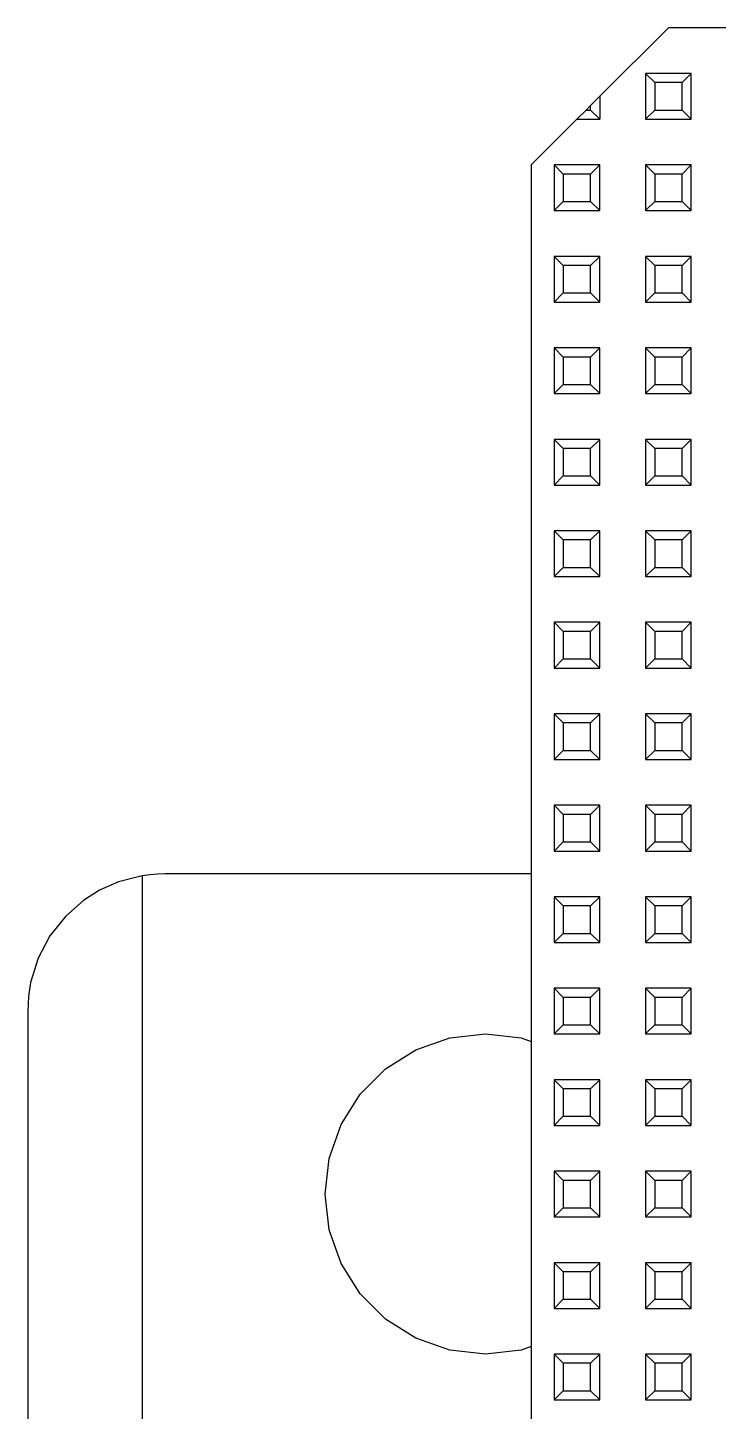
# Model space of a CAD drawing. Header units: millimetres. Extents: x 0 to 156, y 0 to 155.
# Drawn here: x 4 to 19.09, y 124.75 to 155 of the extents above; entities that cross this region are included whole.
import ezdxf

# ---------------------------------------------------------------- set-up
doc = ezdxf.new("R2010")
doc.units = ezdxf.units.MM

# ---------------------------------------------------------------- blocks, each defined once
blk = doc.blocks.new('CHINT_70dbcf6fe7c4519691b3c42ff544d895_FACE_0')
at = {"color": 141, "linetype": 'Continuous', "true_color": 0x40d9ff}
for p, q in [((17.7, 153.8), (17.5, 154)), ((17.5, 154), (17.5, 153)), ((18.5, 154), (17.5, 154)), ((18.3, 153.8), (18.5, 154)), ((18.5, 153), (18.5, 154)), ((17.7, 153.8), (17.7, 153.2)), ((18.3, 153.8), (17.7, 153.8)), ((18.3, 153.2), (18.3, 153.8)), ((16.3, 153.3), (16.2, 153.2)), ((16.2, 153.2), (16.3, 153.2)), ((16.3, 153.2), (16.3, 153.3)), ((16.3, 153.2), (16.5, 153)), ((17.7, 153.2), (17.5, 153)), ((17.7, 153.2), (18.3, 153.2)), ((18.3, 153.2), (18.5, 153)), ((17.5, 153), (18.5, 153)), ((15.7, 151.8), (15.5, 152)), ((15.5, 152), (15.5, 151)), ((16.5, 152), (15.5, 152)), ((16.3, 151.8), (16.5, 152)), ((16.5, 151), (16.5, 152)), ((17.7, 151.8), (17.5, 152)), ((17.5, 152), (17.5, 151)), ((18.5, 152), (17.5, 152)), ((18.3, 151.8), (18.5, 152)), ((18.5, 151), (18.5, 152)), ((15.7, 151.8), (15.7, 151.2)), ((16.3, 151.8), (15.7, 151.8)), ((16.3, 151.2), (16.3, 151.8)), ((17.7, 151.8), (17.7, 151.2)), ((18.3, 151.8), (17.7, 151.8)), ((18.3, 151.2), (18.3, 151.8)), ((15.7, 151.2), (15.5, 151)), ((15.5, 151), (16.5, 151)), ((15.7, 151.2), (16.3, 151.2)), ((16.3, 151.2), (16.5, 151)), ((17.7, 151.2), (17.5, 151)), ((17.5, 151), (18.5, 151)), ((17.7, 151.2), (18.3, 151.2)), ((18.3, 151.2), (18.5, 151)), ((15.7, 149.8), (15.5, 150)), ((15.5, 150), (15.5, 149)), ((16.5, 150), (15.5, 150)), ((15.7, 149.8), (15.7, 149.2)), ((16.3, 149.8), (15.7, 149.8)), ((16.3, 149.8), (16.5, 150)), ((16.3, 149.2), (16.3, 149.8)), ((16.5, 149), (16.5, 150)), ((17.7, 149.8), (17.5, 150)), ((17.5, 150), (17.5, 149)), ((18.5, 150), (17.5, 150)), ((17.7, 149.8), (17.7, 149.2)), ((18.3, 149.8), (17.7, 149.8)), ((18.3, 149.8), (18.5, 150)), ((18.3, 149.2), (18.3, 149.8)), ((18.5, 149), (18.5, 150)), ((15.7, 149.2), (15.5, 149)), ((15.7, 149.2), (16.3, 149.2)), ((16.3, 149.2), (16.5, 149)), ((17.7, 149.2), (17.5, 149)), ((17.7, 149.2), (18.3, 149.2)), ((18.3, 149.2), (18.5, 149)), ((15.5, 149), (16.5, 149)), ((17.5, 149), (18.5, 149)), ((15.7, 147.8), (15.5, 148)), ((15.5, 148), (15.5, 147)), ((16.5, 148), (15.5, 148)), ((16.3, 147.8), (16.5, 148)), ((16.5, 147), (16.5, 148)), ((17.7, 147.8), (17.5, 148)), ((17.5, 148), (17.5, 147)), ((18.5, 148), (17.5, 148)), ((18.3, 147.8), (18.5, 148)), ((18.5, 147), (18.5, 148)), ((15.7, 147.8), (15.7, 147.2)), ((16.3, 147.8), (15.7, 147.8)), ((16.3, 147.2), (16.3, 147.8)), ((17.7, 147.8), (17.7, 147.2)), ((18.3, 147.8), (17.7, 147.8)), ((18.3, 147.2), (18.3, 147.8)), ((15.7, 147.2), (15.5, 147)), ((15.7, 147.2), (16.3, 147.2)), ((16.3, 147.2), (16.5, 147)), ((17.7, 147.2), (17.5, 147)), ((17.7, 147.2), (18.3, 147.2)), ((18.3, 147.2), (18.5, 147)), ((15.5, 147), (16.5, 147)), ((17.5, 147), (18.5, 147)), ((15.7, 145.8), (15.5, 146)), ((15.5, 146), (15.5, 145)), ((16.5, 146), (15.5, 146)), ((16.3, 145.8), (16.5, 146)), ((16.5, 145), (16.5, 146)), ((17.7, 145.8), (17.5, 146)), ((17.5, 146), (17.5, 145)), ((18.5, 146), (17.5, 146)), ((18.3, 145.8), (18.5, 146)), ((18.5, 145), (18.5, 146)), ((15.7, 145.8), (15.7, 145.2)), ((16.3, 145.8), (15.7, 145.8)), ((16.3, 145.2), (16.3, 145.8)), ((17.7, 145.8), (17.7, 145.2)), ((18.3, 145.8), (17.7, 145.8)), ((18.3, 145.2), (18.3, 145.8)), ((15.7, 145.2), (15.5, 145)), ((15.7, 145.2), (16.3, 145.2)), ((16.3, 145.2), (16.5, 145)), ((17.7, 145.2), (17.5, 145)), ((17.7, 145.2), (18.3, 145.2)), ((18.3, 145.2), (18.5, 145)), ((15.5, 145), (16.5, 145)), ((17.5, 145), (18.5, 145)), ((15.7, 143.8), (15.5, 144)), ((15.5, 144), (15.5, 143)), ((16.5, 144), (15.5, 144)), ((16.3, 143.8), (16.5, 144)), ((16.5, 143), (16.5, 144)), ((17.7, 143.8), (17.5, 144)), ((17.5, 144), (17.5, 143)), ((18.5, 144), (17.5, 144)), ((18.3, 143.8), (18.5, 144)), ((18.5, 143), (18.5, 144)), ((15.7, 143.8), (15.7, 143.2)), ((16.3, 143.8), (15.7, 143.8)), ((16.3, 143.2), (16.3, 143.8)), ((17.7, 143.8), (17.7, 143.2)), ((18.3, 143.8), (17.7, 143.8)), ((18.3, 143.2), (18.3, 143.8)), ((15.7, 143.2), (15.5, 143)), ((15.7, 143.2), (16.3, 143.2)), ((16.3, 143.2), (16.5, 143)), ((17.7, 143.2), (17.5, 143)), ((17.7, 143.2), (18.3, 143.2)), ((18.3, 143.2), (18.5, 143)), ((15.5, 143), (16.5, 143)), ((17.5, 143), (18.5, 143)), ((15.7, 141.8), (15.5, 142)), ((15.5, 142), (15.5, 141)), ((16.5, 142), (15.5, 142)), ((16.3, 141.8), (16.5, 142)), ((16.5, 141), (16.5, 142)), ((17.7, 141.8), (17.5, 142)), ((17.5, 142), (17.5, 141)), ((18.5, 142), (17.5, 142)), ((18.3, 141.8), (18.5, 142)), ((18.5, 141), (18.5, 142)), ((15.7, 141.8), (15.7, 141.2)), ((16.3, 141.8), (15.7, 141.8)), ((16.3, 141.2), (16.3, 141.8)), ((17.7, 141.8), (17.7, 141.2)), ((18.3, 141.8), (17.7, 141.8)), ((18.3, 141.2), (18.3, 141.8)), ((15.7, 141.2), (15.5, 141)), ((15.5, 141), (16.5, 141)), ((15.7, 141.2), (16.3, 141.2)), ((16.3, 141.2), (16.5, 141)), ((17.7, 141.2), (17.5, 141)), ((17.5, 141), (18.5, 141)), ((17.7, 141.2), (18.3, 141.2)), ((18.3, 141.2), (18.5, 141)), ((15.7, 139.8), (15.5, 140)), ((15.5, 140), (15.5, 139)), ((16.5, 140), (15.5, 140)), ((15.7, 139.8), (15.7, 139.2)), ((16.3, 139.8), (15.7, 139.8)), ((16.3, 139.8), (16.5, 140)), ((16.3, 139.2), (16.3, 139.8)), ((16.5, 139), (16.5, 140)), ((17.7, 139.8), (17.5, 140)), ((17.5, 140), (17.5, 139)), ((18.5, 140), (17.5, 140)), ((17.7, 139.8), (17.7, 139.2)), ((18.3, 139.8), (17.7, 139.8)), ((18.3, 139.8), (18.5, 140)), ((18.3, 139.2), (18.3, 139.8)), ((18.5, 139), (18.5, 140)), ((15.7, 139.2), (15.5, 139)), ((15.7, 139.2), (16.3, 139.2)), ((16.3, 139.2), (16.5, 139)), ((17.7, 139.2), (17.5, 139)), ((17.7, 139.2), (18.3, 139.2)), ((18.3, 139.2), (18.5, 139)), ((15.5, 139), (16.5, 139)), ((17.5, 139), (18.5, 139)), ((15.7, 137.8), (15.5, 138)), ((15.5, 138), (15.5, 137)), ((16.5, 138), (15.5, 138)), ((16.3, 137.8), (16.5, 138)), ((16.5, 137), (16.5, 138)), ((17.7, 137.8), (17.5, 138)), ((17.5, 138), (17.5, 137)), ((18.5, 138), (17.5, 138)), ((18.3, 137.8), (18.5, 138)), ((18.5, 137), (18.5, 138)), ((15.7, 137.8), (15.7, 137.2)), ((16.3, 137.8), (15.7, 137.8)), ((16.3, 137.2), (16.3, 137.8)), ((17.7, 137.8), (17.7, 137.2)), ((18.3, 137.8), (17.7, 137.8)), ((18.3, 137.2), (18.3, 137.8)), ((15.7, 137.2), (15.5, 137)), ((15.7, 137.2), (16.3, 137.2)), ((16.3, 137.2), (16.5, 137)), ((17.7, 137.2), (17.5, 137)), ((17.7, 137.2), (18.3, 137.2)), ((18.3, 137.2), (18.5, 137)), ((15.5, 137), (16.5, 137)), ((17.5, 137), (18.5, 137)), ((6.5, 136.458), (6.5, 120.5)), ((15.7, 135.8), (15.5, 136)), ((15.5, 136), (15.5, 135)), ((16.5, 136), (15.5, 136)), ((16.3, 135.8), (16.5, 136)), ((16.5, 135), (16.5, 136)), ((17.7, 135.8), (17.5, 136)), ((17.5, 136), (17.5, 135)), ((18.5, 136), (17.5, 136)), ((18.3, 135.8), (18.5, 136)), ((18.5, 135), (18.5, 136)), ((15.7, 135.8), (15.7, 135.2)), ((16.3, 135.8), (15.7, 135.8)), ((16.3, 135.2), (16.3, 135.8)), ((17.7, 135.8), (17.7, 135.2)), ((18.3, 135.8), (17.7, 135.8)), ((18.3, 135.2), (18.3, 135.8)), ((15.7, 135.2), (15.5, 135)), ((15.5, 135), (16.5, 135)), ((15.7, 135.2), (16.3, 135.2)), ((16.3, 135.2), (16.5, 135)), ((17.7, 135.2), (17.5, 135)), ((17.5, 135), (18.5, 135)), ((17.7, 135.2), (18.3, 135.2)), ((18.3, 135.2), (18.5, 135)), ((15.7, 133.8), (15.5, 134)), ((15.5, 134), (15.5, 133)), ((16.5, 134), (15.5, 134)), ((15.7, 133.8), (15.7, 133.2)), ((16.3, 133.8), (15.7, 133.8)), ((16.3, 133.8), (16.5, 134)), ((16.3, 133.2), (16.3, 133.8)), ((16.5, 133), (16.5, 134)), ((17.7, 133.8), (17.5, 134)), ((17.5, 134), (17.5, 133)), ((18.5, 134), (17.5, 134)), ((17.7, 133.8), (17.7, 133.2)), ((18.3, 133.8), (17.7, 133.8)), ((18.3, 133.8), (18.5, 134)), ((18.3, 133.2), (18.3, 133.8)), ((18.5, 133), (18.5, 134)), ((15.7, 133.2), (15.5, 133)), ((15.7, 133.2), (16.3, 133.2)), ((16.3, 133.2), (16.5, 133)), ((17.7, 133.2), (17.5, 133)), ((17.7, 133.2), (18.3, 133.2)), ((18.3, 133.2), (18.5, 133)), ((15.5, 133), (16.5, 133)), ((17.5, 133), (18.5, 133)), ((15.7, 131.8), (15.5, 132)), ((15.5, 132), (15.5, 131)), ((16.5, 132), (15.5, 132)), ((16.3, 131.8), (16.5, 132)), ((16.5, 131), (16.5, 132)), ((17.7, 131.8), (17.5, 132)), ((17.5, 132), (17.5, 131)), ((18.5, 132), (17.5, 132)), ((18.3, 131.8), (18.5, 132)), ((18.5, 131), (18.5, 132)), ((15.7, 131.8), (15.7, 131.2)), ((16.3, 131.8), (15.7, 131.8)), ((16.3, 131.2), (16.3, 131.8)), ((17.7, 131.8), (17.7, 131.2)), ((18.3, 131.8), (17.7, 131.8)), ((18.3, 131.2), (18.3, 131.8)), ((15.7, 131.2), (15.5, 131)), ((15.5, 131), (16.5, 131)), ((15.7, 131.2), (16.3, 131.2)), ((16.3, 131.2), (16.5, 131)), ((17.7, 131.2), (17.5, 131)), ((17.5, 131), (18.5, 131)), ((17.7, 131.2), (18.3, 131.2)), ((18.3, 131.2), (18.5, 131)), ((15.7, 129.8), (15.5, 130)), ((15.5, 130), (15.5, 129)), ((16.5, 130), (15.5, 130)), ((15.7, 129.8), (15.7, 129.2)), ((16.3, 129.8), (15.7, 129.8)), ((16.3, 129.8), (16.5, 130)), ((16.3, 129.2), (16.3, 129.8)), ((16.5, 129), (16.5, 130)), ((17.7, 129.8), (17.5, 130)), ((17.5, 130), (17.5, 129)), ((18.5, 130), (17.5, 130)), ((17.7, 129.8), (17.7, 129.2)), ((18.3, 129.8), (17.7, 129.8)), ((18.3, 129.8), (18.5, 130)), ((18.3, 129.2), (18.3, 129.8)), ((18.5, 129), (18.5, 130)), ((15.7, 129.2), (15.5, 129)), ((15.7, 129.2), (16.3, 129.2)), ((16.3, 129.2), (16.5, 129)), ((17.7, 129.2), (17.5, 129)), ((17.7, 129.2), (18.3, 129.2)), ((18.3, 129.2), (18.5, 129)), ((15.5, 129), (16.5, 129)), ((17.5, 129), (18.5, 129)), ((15.7, 127.8), (15.5, 128)), ((15.5, 128), (15.5, 127)), ((16.5, 128), (15.5, 128)), ((16.3, 127.8), (16.5, 128)), ((16.5, 127), (16.5, 128)), ((17.7, 127.8), (17.5, 128)), ((17.5, 128), (17.5, 127)), ((18.5, 128), (17.5, 128)), ((18.3, 127.8), (18.5, 128)), ((18.5, 127), (18.5, 128)), ((15.7, 127.8), (15.7, 127.2)), ((16.3, 127.8), (15.7, 127.8)), ((16.3, 127.2), (16.3, 127.8)), ((17.7, 127.8), (17.7, 127.2)), ((18.3, 127.8), (17.7, 127.8)), ((18.3, 127.2), (18.3, 127.8)), ((15.7, 127.2), (15.5, 127)), ((15.7, 127.2), (16.3, 127.2)), ((16.3, 127.2), (16.5, 127)), ((17.7, 127.2), (17.5, 127)), ((17.7, 127.2), (18.3, 127.2)), ((18.3, 127.2), (18.5, 127)), ((15.5, 127), (16.5, 127)), ((17.5, 127), (18.5, 127)), ((15.7, 125.8), (15.5, 126)), ((15.5, 126), (15.5, 125)), ((16.5, 126), (15.5, 126)), ((16.3, 125.8), (16.5, 126)), ((16.5, 125), (16.5, 126)), ((17.7, 125.8), (17.5, 126)), ((17.5, 126), (17.5, 125)), ((18.5, 126), (17.5, 126)), ((18.3, 125.8), (18.5, 126)), ((18.5, 125), (18.5, 126)), ((15.7, 125.8), (15.7, 125.2)), ((16.3, 125.8), (15.7, 125.8)), ((16.3, 125.2), (16.3, 125.8)), ((17.7, 125.8), (17.7, 125.2)), ((18.3, 125.8), (17.7, 125.8)), ((18.3, 125.2), (18.3, 125.8)), ((15.7, 125.2), (15.5, 125)), ((15.5, 125), (16.5, 125)), ((15.7, 125.2), (16.3, 125.2)), ((16.3, 125.2), (16.5, 125)), ((17.7, 125.2), (17.5, 125)), ((17.5, 125), (18.5, 125)), ((17.7, 125.2), (18.3, 125.2)), ((18.3, 125.2), (18.5, 125))]:
    blk.add_line(p, q, dxfattribs=at)
for points in [[(43.5, 153.5), (42, 155), (18, 155), (16.5, 153.5)], [(16.3, 153.3), (16.5, 153.5), (16.5, 153)], [(16.2, 153.2), (16, 153), (16.5, 153)], [(16, 153), (15, 152), (15, 122.5)], [(6.5, 136.458), (5.985, 136.327), (5.57, 136.141), (5.223, 135.916), (4.835, 135.575), (4.487, 135.142), (4.226, 134.66), (4.061, 134.125), (4.015, 133.821), (4, 133.5), (4, 120.5)], [(15, 136.5), (7, 136.5), (6.833, 136.495), (6.666, 136.481), (6.5, 136.458)], [(15, 126.165), (14.779, 126.088), (14, 126), (13.221, 126.088), (12.481, 126.347), (11.818, 126.764), (11.264, 127.318), (10.847, 127.981), (10.588, 128.721), (10.5, 129.5), (10.588, 130.279), (10.847, 131.019), (11.264, 131.682), (11.818, 132.236), (12.481, 132.653), (13.221, 132.912), (14, 133), (14.779, 132.912), (15, 132.835)]]:
    blk.add_lwpolyline(points, dxfattribs=at)
blk = doc.blocks.new('CHINT_70dbcf6fe7c4519691b3c42ff544d895')
at = {"color": 141, "true_color": 0x40d9ff}
blk.add_blockref('CHINT_70dbcf6fe7c4519691b3c42ff544d895_FACE_0', (0, 0), dxfattribs=at)

msp = doc.modelspace()

# ---------------------------------------------------------------- block references
at = {"color": 141, "true_color": 0x40d9ff}
msp.add_blockref('CHINT_70dbcf6fe7c4519691b3c42ff544d895', (0, 0), dxfattribs=at)

doc.saveas('drawing.dxf')
